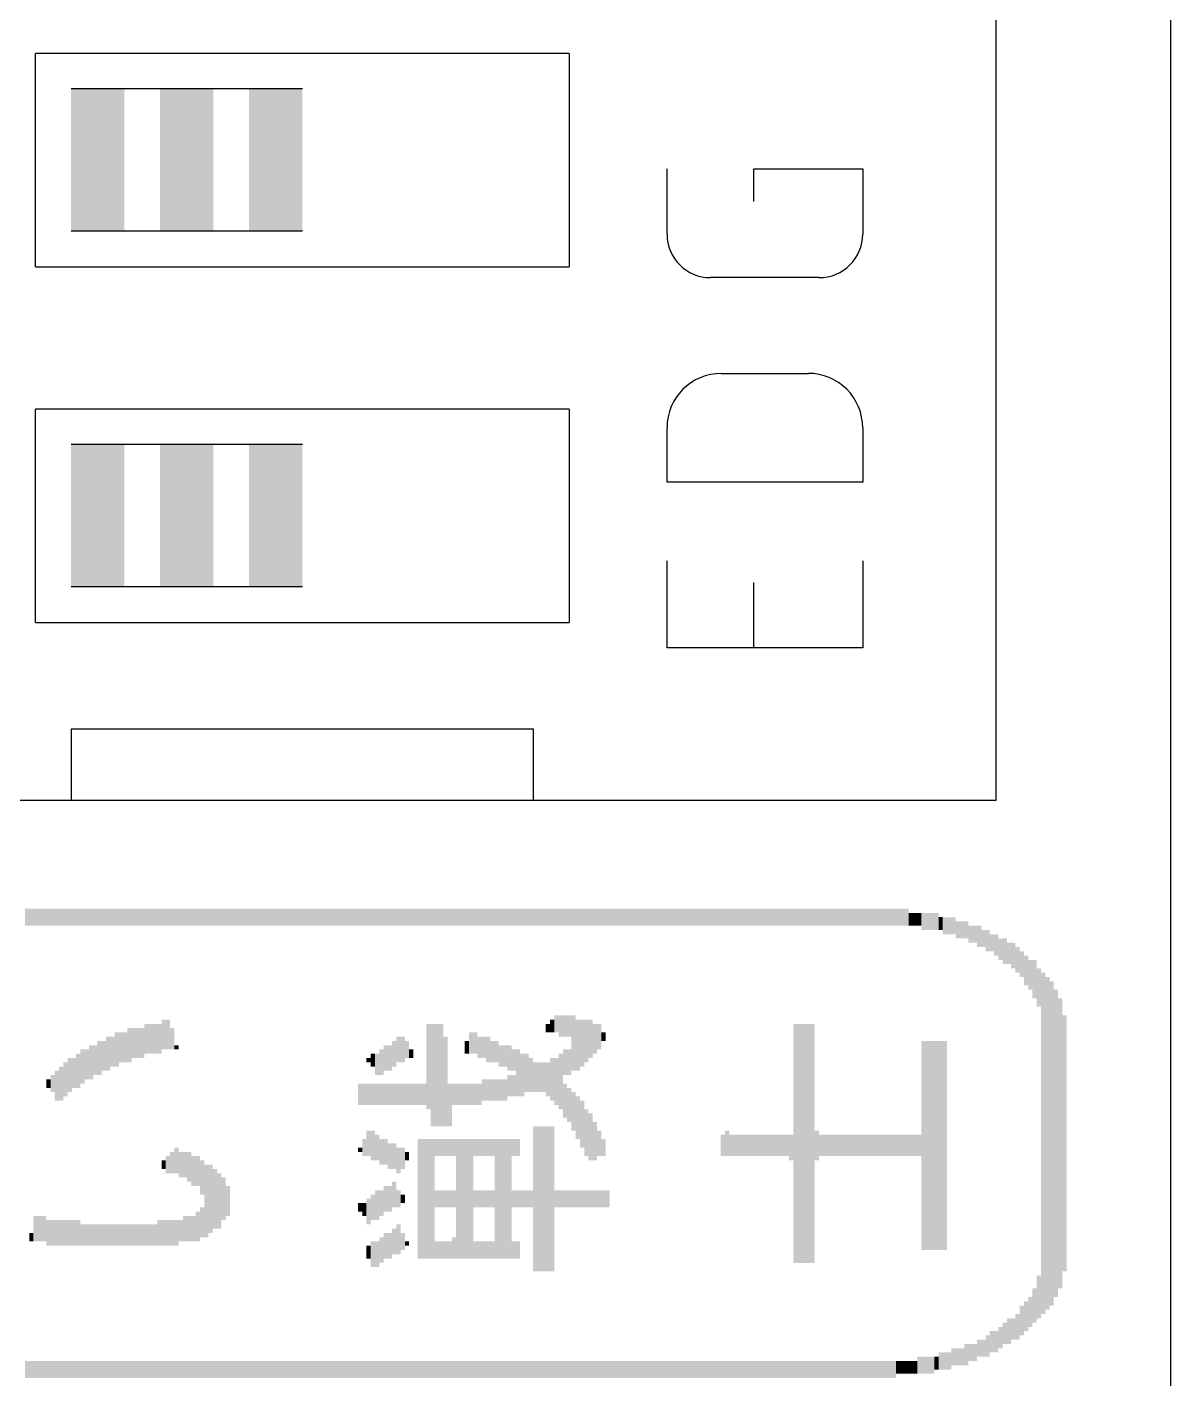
# Model space of a CAD drawing. Extents: x 0 to 55, y 0 to 109.
# Drawn here: x 38.83 to 47, y 18.12 to 27.78 of the extents above; entities that cross this region are included whole.
import ezdxf

# ---------------------------------------------------------------- set-up
doc = ezdxf.new("R2010")
doc.units = 0
for name, color, linetype in [('20', 30, 'CONTINUOUS'), ('21', 253, 'CONTINUOUS'), ('51', 253, 'CONTINUOUS')]:
    doc.layers.add(name, color=color, linetype=linetype)

# ---------------------------------------------------------------- blocks, each defined once
blk = doc.blocks.new('RECT')
blk.add_solid([(-0.5, -0.5), (0.5, -0.5), (-0.5, 0.5), (0.5, 0.5)])

msp = doc.modelspace()

# ---------------------------------------------------------------- linework, layer by layer
at = {"layer": '20'}
msp.add_line((47, 0), (47, 77), dxfattribs=at)
at = {"layer": '21'}
for p, q in [((45.7518, 22.2568), (45.7518, 33.9408)), ((42.7037, 27.5907), (38.8938, 27.5907)), ((38.8938, 26.0668), (38.8938, 27.5907)), ((42.7037, 27.5907), (42.7037, 26.0668)), ((40.7988, 27.3368), (39.1478, 27.3368)), ((40.7988, 26.3208), (39.1478, 26.3208)), ((38.8938, 26.0668), (42.7037, 26.0668)), ((42.7037, 25.0508), (38.8938, 25.0508)), ((38.8938, 23.5267), (38.8938, 25.0508)), ((42.7037, 25.0508), (42.7037, 23.5267)), ((40.7988, 24.7968), (39.1478, 24.7968)), ((40.7988, 23.7808), (39.1478, 23.7808)), ((38.8938, 23.5267), (42.7037, 23.5267)), ((42.4498, 22.7647), (39.1478, 22.7647)), ((39.1478, 22.7647), (39.1478, 22.2568)), ((42.4498, 22.2568), (42.4498, 22.7647)), ((35.8458, 22.2568), (39.1478, 22.2568)), ((39.1478, 22.2568), (42.4498, 22.2568)), ((42.4498, 22.2568), (45.7518, 22.2568))]:
    msp.add_line(p, q, dxfattribs=at)
at = {"layer": '51'}
for p, q in [((43.4023, 26.2996), (43.4023, 26.7653)), ((44.0231, 26.5324), (44.0231, 26.7653)), ((44.0231, 26.7653), (44.7993, 26.7653)), ((44.7993, 26.7653), (44.7993, 26.2996)), ((44.4888, 25.9891), (43.7127, 25.9891)), ((43.7903, 25.3051), (44.4112, 25.3051)), ((43.4023, 24.529), (43.4023, 24.9171)), ((44.7993, 24.9171), (44.7993, 24.529)), ((44.7993, 24.529), (43.4023, 24.529)), ((43.4023, 23.3454), (43.4023, 23.9663)), ((44.7993, 23.9663), (44.7993, 23.3454)), ((44.0231, 23.3454), (44.0231, 23.8111)), ((44.7993, 23.3454), (43.4023, 23.3454))]:
    msp.add_line(p, q, dxfattribs=at)
for centre, radius, start, end in [((43.7127, 26.2996), 0.3105, 180.0012, 270), ((44.4888, 26.2996), 0.3104, 270, 0), ((43.7903, 24.9171), 0.3881, 90, 180), ((44.4112, 24.9171), 0.3881, 359.9995, 90)]:
    msp.add_arc(centre, radius, start, end, dxfattribs=at)

# ---------------------------------------------------------------- block references
at = {"layer": '21'}
for p, xscale, yscale, rotation in [((39.3383, 26.8288), 1.016, 0.381, 270), ((39.9733, 26.8288), 1.016, 0.381, 270), ((40.6083, 26.8288), 1.016, 0.381, 270), ((39.3383, 24.2888), 1.016, 0.381, 270), ((39.9733, 24.2888), 1.016, 0.381, 270), ((40.6083, 24.2888), 1.016, 0.381, 270), ((38.8334, 21.4214), 0.1219, 0.0305, 90), ((38.8638, 21.4214), 0.1219, 0.0305, 90), ((38.8943, 21.4214), 0.1219, 0.0305, 90), ((38.9248, 21.4214), 0.1219, 0.0305, 90), ((38.9553, 21.4214), 0.1219, 0.0305, 90), ((38.9858, 21.4214), 0.1219, 0.0305, 90), ((39.0162, 21.4214), 0.1219, 0.0305, 90), ((39.0467, 21.4214), 0.1219, 0.0305, 90), ((39.0772, 21.4214), 0.1219, 0.0305, 90), ((39.1077, 21.4214), 0.1219, 0.0305, 90), ((39.1382, 21.4214), 0.1219, 0.0305, 90), ((39.1686, 21.4214), 0.1219, 0.0305, 90), ((39.1991, 21.4214), 0.1219, 0.0305, 90), ((39.2296, 21.4214), 0.1219, 0.0305, 90), ((39.2601, 21.4214), 0.1219, 0.0305, 90), ((39.2906, 21.4214), 0.1219, 0.0305, 90), ((39.321, 21.4214), 0.1219, 0.0305, 90), ((39.3515, 21.4214), 0.1219, 0.0305, 90), ((39.382, 21.4214), 0.1219, 0.0305, 90), ((39.4125, 21.4214), 0.1219, 0.0305, 90), ((39.443, 21.4214), 0.1219, 0.0305, 90), ((39.4734, 21.4214), 0.1219, 0.0305, 90), ((39.5039, 21.4214), 0.1219, 0.0305, 90), ((39.5344, 21.4214), 0.1219, 0.0305, 90), ((39.5649, 21.4214), 0.1219, 0.0305, 90), ((39.5954, 21.4214), 0.1219, 0.0305, 90), ((39.6258, 21.4214), 0.1219, 0.0305, 90), ((39.6563, 21.4214), 0.1219, 0.0305, 90), ((39.6868, 21.4214), 0.1219, 0.0305, 90), ((39.7173, 21.4214), 0.1219, 0.0305, 90), ((39.7478, 21.4214), 0.1219, 0.0305, 90), ((39.7782, 21.4214), 0.1219, 0.0305, 90), ((39.8087, 21.4214), 0.1219, 0.0305, 90), ((39.8392, 21.4214), 0.1219, 0.0305, 90), ((39.8697, 21.4214), 0.1219, 0.0305, 90), ((39.9002, 21.4214), 0.1219, 0.0305, 90), ((39.9306, 21.4214), 0.1219, 0.0305, 90), ((39.9611, 21.4214), 0.1219, 0.0305, 90), ((39.9916, 21.4214), 0.1219, 0.0305, 90), ((40.0221, 21.4214), 0.1219, 0.0305, 90), ((40.0526, 21.4214), 0.1219, 0.0305, 90), ((40.083, 21.4214), 0.1219, 0.0305, 90), ((40.1135, 21.4214), 0.1219, 0.0305, 90), ((40.144, 21.4214), 0.1219, 0.0305, 90), ((40.1745, 21.4214), 0.1219, 0.0305, 90), ((40.205, 21.4214), 0.1219, 0.0305, 90), ((40.2354, 21.4214), 0.1219, 0.0305, 90), ((40.2659, 21.4214), 0.1219, 0.0305, 90), ((40.2964, 21.4214), 0.1219, 0.0305, 90), ((40.3269, 21.4214), 0.1219, 0.0305, 90), ((40.3574, 21.4214), 0.1219, 0.0305, 90), ((40.3878, 21.4214), 0.1219, 0.0305, 90), ((40.4183, 21.4214), 0.1219, 0.0305, 90), ((40.4488, 21.4214), 0.1219, 0.0305, 90), ((40.4793, 21.4214), 0.1219, 0.0305, 90), ((40.5098, 21.4214), 0.1219, 0.0305, 90), ((40.5402, 21.4214), 0.1219, 0.0305, 90), ((40.5707, 21.4214), 0.1219, 0.0305, 90), ((40.6012, 21.4214), 0.1219, 0.0305, 90), ((40.6317, 21.4214), 0.1219, 0.0305, 90), ((40.6622, 21.4214), 0.1219, 0.0305, 90), ((40.6926, 21.4214), 0.1219, 0.0305, 90), ((40.7231, 21.4214), 0.1219, 0.0305, 90), ((40.7536, 21.4214), 0.1219, 0.0305, 90), ((40.7841, 21.4214), 0.1219, 0.0305, 90), ((40.8146, 21.4214), 0.1219, 0.0305, 90), ((40.845, 21.4214), 0.1219, 0.0305, 90), ((40.8755, 21.4214), 0.1219, 0.0305, 90), ((40.906, 21.4214), 0.1219, 0.0305, 90), ((40.9365, 21.4214), 0.1219, 0.0305, 90), ((40.967, 21.4214), 0.1219, 0.0305, 90), ((40.9974, 21.4214), 0.1219, 0.0305, 90), ((41.0279, 21.4214), 0.1219, 0.0305, 90), ((41.0584, 21.4214), 0.1219, 0.0305, 90), ((41.0889, 21.4214), 0.1219, 0.0305, 90), ((41.1194, 21.4214), 0.1219, 0.0305, 90), ((41.1498, 21.4214), 0.1219, 0.0305, 90), ((41.1803, 21.4214), 0.1219, 0.0305, 90), ((41.2108, 21.4214), 0.1219, 0.0305, 90), ((41.2413, 21.4214), 0.1219, 0.0305, 90), ((41.2718, 21.4214), 0.1219, 0.0305, 90), ((41.3022, 21.4214), 0.1219, 0.0305, 90), ((41.3327, 21.4214), 0.1219, 0.0305, 90), ((41.3632, 21.4214), 0.1219, 0.0305, 90), ((41.3937, 21.4214), 0.1219, 0.0305, 90), ((41.4242, 21.4214), 0.1219, 0.0305, 90), ((41.4546, 21.4214), 0.1219, 0.0305, 90), ((41.4851, 21.4214), 0.1219, 0.0305, 90), ((41.5156, 21.4214), 0.1219, 0.0305, 90), ((41.5461, 21.4214), 0.1219, 0.0305, 90), ((41.5766, 21.4214), 0.1219, 0.0305, 90), ((41.607, 21.4214), 0.1219, 0.0305, 90), ((41.6375, 21.4214), 0.1219, 0.0305, 90), ((41.668, 21.4214), 0.1219, 0.0305, 90), ((41.6985, 21.4214), 0.1219, 0.0305, 90), ((41.729, 21.4214), 0.1219, 0.0305, 90), ((41.7594, 21.4214), 0.1219, 0.0305, 90), ((41.7899, 21.4214), 0.1219, 0.0305, 90), ((41.8204, 21.4214), 0.1219, 0.0305, 90), ((41.8509, 21.4214), 0.1219, 0.0305, 90), ((41.8814, 21.4214), 0.1219, 0.0305, 90), ((41.9118, 21.4214), 0.1219, 0.0305, 90), ((41.9423, 21.4214), 0.1219, 0.0305, 90), ((41.9728, 21.4214), 0.1219, 0.0305, 90), ((42.0033, 21.4214), 0.1219, 0.0305, 90), ((42.0338, 21.4214), 0.1219, 0.0305, 90), ((42.0642, 21.4214), 0.1219, 0.0305, 90), ((42.0947, 21.4214), 0.1219, 0.0305, 90), ((42.1252, 21.4214), 0.1219, 0.0305, 90), ((42.1557, 21.4214), 0.1219, 0.0305, 90), ((42.1862, 21.4214), 0.1219, 0.0305, 90), ((42.2166, 21.4214), 0.1219, 0.0305, 90), ((42.2471, 21.4214), 0.1219, 0.0305, 90), ((42.2776, 21.4214), 0.1219, 0.0305, 90), ((42.3081, 21.4214), 0.1219, 0.0305, 90), ((42.3386, 21.4214), 0.1219, 0.0305, 90), ((42.369, 21.4214), 0.1219, 0.0305, 90), ((42.3995, 21.4214), 0.1219, 0.0305, 90), ((42.43, 21.4214), 0.1219, 0.0305, 90), ((42.4605, 21.4214), 0.1219, 0.0305, 90), ((42.491, 21.4214), 0.1219, 0.0305, 90), ((42.5214, 21.4214), 0.1219, 0.0305, 90), ((42.5519, 21.4214), 0.1219, 0.0305, 90), ((42.5824, 21.4214), 0.1219, 0.0305, 90), ((42.6129, 21.4214), 0.1219, 0.0305, 90), ((42.6434, 21.4214), 0.1219, 0.0305, 90), ((42.6738, 21.4214), 0.1219, 0.0305, 90), ((42.7043, 21.4214), 0.1219, 0.0305, 90), ((42.7348, 21.4214), 0.1219, 0.0305, 90), ((42.7653, 21.4214), 0.1219, 0.0305, 90), ((42.7958, 21.4214), 0.1219, 0.0305, 90), ((42.8262, 21.4214), 0.1219, 0.0305, 90), ((42.8567, 21.4214), 0.1219, 0.0305, 90), ((42.8872, 21.4214), 0.1219, 0.0305, 90), ((42.9177, 21.4214), 0.1219, 0.0305, 90), ((42.9482, 21.4214), 0.1219, 0.0305, 90), ((42.9786, 21.4214), 0.1219, 0.0305, 90), ((43.0091, 21.4214), 0.1219, 0.0305, 90), ((43.0396, 21.4214), 0.1219, 0.0305, 90), ((43.0701, 21.4214), 0.1219, 0.0305, 90), ((43.1006, 21.4214), 0.1219, 0.0305, 90), ((43.131, 21.4214), 0.1219, 0.0305, 90), ((43.1615, 21.4214), 0.1219, 0.0305, 90), ((43.192, 21.4214), 0.1219, 0.0305, 90), ((43.2225, 21.4214), 0.1219, 0.0305, 90), ((43.253, 21.4214), 0.1219, 0.0305, 90), ((43.2834, 21.4214), 0.1219, 0.0305, 90), ((43.3139, 21.4214), 0.1219, 0.0305, 90), ((43.3444, 21.4214), 0.1219, 0.0305, 90), ((43.3749, 21.4214), 0.1219, 0.0305, 90), ((43.4054, 21.4214), 0.1219, 0.0305, 90), ((43.4358, 21.4214), 0.1219, 0.0305, 90), ((43.4663, 21.4214), 0.1219, 0.0305, 90), ((43.4968, 21.4214), 0.1219, 0.0305, 90), ((43.5273, 21.4214), 0.1219, 0.0305, 90), ((43.5578, 21.4214), 0.1219, 0.0305, 90), ((43.5882, 21.4214), 0.1219, 0.0305, 90), ((43.6187, 21.4214), 0.1219, 0.0305, 90), ((43.6492, 21.4214), 0.1219, 0.0305, 90), ((43.6797, 21.4214), 0.1219, 0.0305, 90), ((43.7102, 21.4214), 0.1219, 0.0305, 90), ((43.7406, 21.4214), 0.1219, 0.0305, 90), ((43.7711, 21.4214), 0.1219, 0.0305, 90), ((43.8016, 21.4214), 0.1219, 0.0305, 90), ((43.8321, 21.4214), 0.1219, 0.0305, 90), ((43.8626, 21.4214), 0.1219, 0.0305, 90), ((43.893, 21.4214), 0.1219, 0.0305, 90), ((43.9235, 21.4214), 0.1219, 0.0305, 90), ((43.954, 21.4214), 0.1219, 0.0305, 90), ((43.9845, 21.4214), 0.1219, 0.0305, 90), ((44.015, 21.4214), 0.1219, 0.0305, 90), ((44.0454, 21.4214), 0.1219, 0.0305, 90), ((44.0759, 21.4214), 0.1219, 0.0305, 90), ((44.1064, 21.4214), 0.1219, 0.0305, 90), ((44.1369, 21.4214), 0.1219, 0.0305, 90), ((44.1674, 21.4214), 0.1219, 0.0305, 90), ((44.1978, 21.4214), 0.1219, 0.0305, 90), ((44.2283, 21.4214), 0.1219, 0.0305, 90), ((44.2588, 21.4214), 0.1219, 0.0305, 90), ((44.2893, 21.4214), 0.1219, 0.0305, 90), ((44.3198, 21.4214), 0.1219, 0.0305, 90), ((44.3502, 21.4214), 0.1219, 0.0305, 90), ((44.3807, 21.4214), 0.1219, 0.0305, 90), ((44.4112, 21.4214), 0.1219, 0.0305, 90), ((44.4417, 21.4214), 0.1219, 0.0305, 90), ((44.4722, 21.4214), 0.1219, 0.0305, 90), ((44.5026, 21.4214), 0.1219, 0.0305, 90), ((44.5331, 21.4214), 0.1219, 0.0305, 90), ((44.5636, 21.4214), 0.1219, 0.0305, 90), ((44.5941, 21.4214), 0.1219, 0.0305, 90), ((44.6246, 21.4214), 0.1219, 0.0305, 90), ((44.655, 21.4214), 0.1219, 0.0305, 90), ((44.6855, 21.4214), 0.1219, 0.0305, 90), ((44.716, 21.4214), 0.1219, 0.0305, 90), ((44.7465, 21.4214), 0.1219, 0.0305, 90), ((44.777, 21.4214), 0.1219, 0.0305, 90), ((44.8074, 21.4214), 0.1219, 0.0305, 90), ((44.8379, 21.4214), 0.1219, 0.0305, 90), ((44.8684, 21.4214), 0.1219, 0.0305, 90), ((44.8989, 21.4214), 0.1219, 0.0305, 90), ((44.9294, 21.4214), 0.1219, 0.0305, 90), ((44.9598, 21.4214), 0.1219, 0.0305, 90), ((44.9903, 21.4214), 0.1219, 0.0305, 90), ((45.0208, 21.4214), 0.1219, 0.0305, 90), ((45.0513, 21.4214), 0.1219, 0.0305, 90), ((45.0818, 21.4214), 0.1219, 0.0305, 90), ((45.1122, 21.4214), 0.1219, 0.0305, 90), ((45.1427, 21.4062), 0.0914, 0.0305, 90), ((45.1732, 21.4062), 0.0914, 0.0305, 90), ((45.2037, 21.4062), 0.0914, 0.0305, 90), ((45.2342, 21.3909), 0.1219, 0.0305, 90), ((45.2646, 21.3909), 0.1219, 0.0305, 90), ((45.2951, 21.3909), 0.1219, 0.0305, 90), ((45.3256, 21.3909), 0.1219, 0.0305, 90), ((45.3561, 21.3757), 0.0914, 0.0305, 90), ((45.3866, 21.3604), 0.1219, 0.0305, 90), ((45.417, 21.3604), 0.1219, 0.0305, 90), ((45.4475, 21.3604), 0.1219, 0.0305, 90), ((45.478, 21.33), 0.1219, 0.0305, 90), ((45.5085, 21.33), 0.1219, 0.0305, 90), ((45.539, 21.33), 0.1219, 0.0305, 90), ((45.5694, 21.2995), 0.1219, 0.0305, 90), ((45.5999, 21.2995), 0.1219, 0.0305, 90), ((45.6304, 21.2842), 0.1524, 0.0305, 90), ((45.6609, 21.269), 0.1219, 0.0305, 90), ((45.6914, 21.2538), 0.1524, 0.0305, 90), ((45.7218, 21.2385), 0.1219, 0.0305, 90), ((45.7523, 21.2233), 0.1524, 0.0305, 90), ((45.7828, 21.1928), 0.1524, 0.0305, 90), ((45.8133, 21.1776), 0.1829, 0.0305, 90), ((45.8438, 21.1623), 0.1524, 0.0305, 90), ((45.8742, 21.1471), 0.1829, 0.0305, 90), ((45.9047, 21.1166), 0.1829, 0.0305, 90), ((45.9352, 21.0861), 0.1829, 0.0305, 90), ((45.9657, 21.0404), 0.2134, 0.0305, 90), ((45.9962, 21.0099), 0.2134, 0.0305, 90), ((46.0266, 20.9794), 0.2743, 0.0305, 90), ((46.0571, 20.9185), 0.2743, 0.0305, 90), ((46.0876, 19.8059), 2.4384, 0.0305, 90), ((46.1181, 19.8059), 2.3774, 0.0305, 90), ((46.1486, 19.8059), 2.3165, 0.0305, 90), ((46.179, 19.8059), 2.1946, 0.0305, 90), ((46.2095, 19.8059), 2.0726, 0.0305, 90), ((39.8087, 20.5832), 0.2134, 0.0305, 90), ((39.8392, 20.5832), 0.2134, 0.0305, 90), ((42.5824, 20.6441), 0.0914, 0.0305, 90), ((42.6129, 20.6594), 0.1219, 0.0305, 90), ((42.6434, 20.6441), 0.1524, 0.0305, 90), ((42.6738, 20.6441), 0.1524, 0.0305, 90), ((42.7043, 20.6441), 0.1524, 0.0305, 90), ((42.7348, 20.5222), 0.3962, 0.0305, 90), ((42.7653, 20.507), 0.3658, 0.0305, 90), ((42.7958, 20.5222), 0.3353, 0.0305, 90), ((42.8262, 20.5375), 0.3048, 0.0305, 90), ((42.8567, 20.5527), 0.2743, 0.0305, 90), ((46.24, 19.8059), 1.8288, 0.0305, 90), ((39.4125, 20.446), 0.2438, 0.0305, 90), ((39.443, 20.4613), 0.2134, 0.0305, 90), ((39.4734, 20.4765), 0.2438, 0.0305, 90), ((39.5039, 20.4917), 0.2134, 0.0305, 90), ((39.5344, 20.4917), 0.2134, 0.0305, 90), ((39.5649, 20.507), 0.2438, 0.0305, 90), ((39.5954, 20.5222), 0.2134, 0.0305, 90), ((39.6258, 20.5222), 0.2134, 0.0305, 90), ((39.6563, 20.5222), 0.2134, 0.0305, 90), ((39.6868, 20.5527), 0.2134, 0.0305, 90), ((39.7173, 20.5527), 0.2134, 0.0305, 90), ((39.7478, 20.5527), 0.2134, 0.0305, 90), ((39.7782, 20.5527), 0.2134, 0.0305, 90), ((39.8697, 20.5527), 0.1524, 0.0305, 90), ((41.4851, 20.4765), 0.1829, 0.0305, 90), ((41.5156, 20.4765), 0.1829, 0.0305, 90), ((41.6985, 20.3546), 0.6096, 0.0305, 90), ((41.729, 20.2936), 0.7315, 0.0305, 90), ((41.7594, 20.2936), 0.7315, 0.0305, 90), ((41.7899, 20.2936), 0.7315, 0.0305, 90), ((41.8204, 20.2479), 0.6401, 0.0305, 90), ((42.0033, 20.5222), 0.1524, 0.0305, 90), ((42.0338, 20.5222), 0.1524, 0.0305, 90), ((42.0642, 20.4917), 0.1524, 0.0305, 90), ((42.0947, 20.4917), 0.1524, 0.0305, 90), ((42.1252, 20.4765), 0.1829, 0.0305, 90), ((42.5519, 20.6289), 0.061, 0.0305, 90), ((42.8872, 20.5527), 0.2134, 0.0305, 90), ((42.9177, 20.5679), 0.1829, 0.0305, 90), ((42.9482, 20.5679), 0.061, 0.0305, 90), ((44.3198, 19.8059), 1.7069, 0.0305, 90), ((44.3502, 19.8059), 1.7069, 0.0305, 90), ((44.3807, 19.8059), 1.7069, 0.0305, 90), ((44.4112, 19.8059), 1.7069, 0.0305, 90), ((44.4417, 19.8059), 1.7069, 0.0305, 90), ((39.2296, 20.3546), 0.2438, 0.0305, 90), ((39.2601, 20.3698), 0.2134, 0.0305, 90), ((39.2906, 20.3851), 0.2438, 0.0305, 90), ((39.321, 20.4003), 0.2134, 0.0305, 90), ((39.3515, 20.4155), 0.2438, 0.0305, 90), ((39.382, 20.4308), 0.2134, 0.0305, 90), ((39.9002, 20.4917), 0.0305, 0.0305, 90), ((41.3632, 20.3851), 0.1829, 0.0305, 90), ((41.3937, 20.4155), 0.1829, 0.0305, 90), ((41.4242, 20.4155), 0.1829, 0.0305, 90), ((41.4546, 20.446), 0.1829, 0.0305, 90), ((41.5461, 20.4765), 0.1219, 0.0305, 90), ((41.5766, 20.446), 0.061, 0.0305, 90), ((41.9728, 20.4917), 0.0914, 0.0305, 90), ((42.1557, 20.4613), 0.1524, 0.0305, 90), ((42.1862, 20.4613), 0.1524, 0.0305, 90), ((42.2166, 20.4308), 0.1524, 0.0305, 90), ((42.2471, 20.4308), 0.1524, 0.0305, 90), ((42.2776, 20.4155), 0.1829, 0.0305, 90), ((42.3081, 20.4003), 0.1524, 0.0305, 90), ((42.3386, 20.3089), 0.3353, 0.0305, 90), ((42.6738, 20.3851), 0.1829, 0.0305, 90), ((42.7043, 20.3851), 0.1829, 0.0305, 90), ((45.2342, 19.7907), 1.4935, 0.0305, 90), ((45.2646, 19.7907), 1.4935, 0.0305, 90), ((45.2951, 19.7907), 1.4935, 0.0305, 90), ((45.3256, 19.7907), 1.4935, 0.0305, 90), ((45.3561, 19.7907), 1.4935, 0.0305, 90), ((45.3866, 19.7907), 1.4935, 0.0305, 90), ((39.1077, 20.2631), 0.2438, 0.0305, 90), ((39.1382, 20.2936), 0.2438, 0.0305, 90), ((39.1686, 20.3089), 0.2134, 0.0305, 90), ((39.1991, 20.3241), 0.2438, 0.0305, 90), ((41.2718, 20.4003), 0.0305, 0.0305, 90), ((41.3022, 20.4003), 0.0914, 0.0305, 90), ((41.3327, 20.3698), 0.1524, 0.0305, 90), ((42.369, 20.2936), 0.3048, 0.0305, 90), ((42.3995, 20.3089), 0.2743, 0.0305, 90), ((42.43, 20.2936), 0.2438, 0.0305, 90), ((42.4605, 20.2784), 0.2134, 0.0305, 90), ((42.491, 20.2784), 0.2134, 0.0305, 90), ((42.5214, 20.2784), 0.2134, 0.0305, 90), ((42.5519, 20.2631), 0.2438, 0.0305, 90), ((42.5824, 20.2631), 0.3048, 0.0305, 90), ((42.6129, 20.2479), 0.3353, 0.0305, 90), ((42.6434, 20.2479), 0.3962, 0.0305, 90), ((39.0162, 20.2327), 0.1219, 0.0305, 90), ((39.0467, 20.2174), 0.2134, 0.0305, 90), ((39.0772, 20.2327), 0.2438, 0.0305, 90), ((42.2776, 20.2174), 0.1524, 0.0305, 90), ((42.3081, 20.2174), 0.1524, 0.0305, 90), ((38.9858, 20.2327), 0.061, 0.0305, 90), ((41.2108, 20.1565), 0.1524, 0.0305, 90), ((41.2413, 20.1565), 0.1524, 0.0305, 90), ((41.2718, 20.1565), 0.1524, 0.0305, 90), ((41.3022, 20.1565), 0.1524, 0.0305, 90), ((41.3327, 20.1565), 0.1524, 0.0305, 90), ((41.3632, 20.1565), 0.1524, 0.0305, 90), ((41.3937, 20.1565), 0.1524, 0.0305, 90), ((41.4242, 20.1565), 0.1524, 0.0305, 90), ((41.4546, 20.1565), 0.1524, 0.0305, 90), ((41.4851, 20.1565), 0.1524, 0.0305, 90), ((41.5156, 20.1565), 0.1524, 0.0305, 90), ((41.5461, 20.1565), 0.1524, 0.0305, 90), ((41.5766, 20.1565), 0.1524, 0.0305, 90), ((41.607, 20.1565), 0.1524, 0.0305, 90), ((41.6375, 20.1565), 0.1524, 0.0305, 90), ((41.668, 20.1565), 0.1524, 0.0305, 90), ((41.8509, 20.0803), 0.3048, 0.0305, 90), ((41.8814, 20.1565), 0.1524, 0.0305, 90), ((41.9118, 20.1565), 0.1524, 0.0305, 90), ((41.9423, 20.1565), 0.1524, 0.0305, 90), ((41.9728, 20.1565), 0.1524, 0.0305, 90), ((42.0033, 20.1565), 0.1524, 0.0305, 90), ((42.0338, 20.1565), 0.1524, 0.0305, 90), ((42.0642, 20.1565), 0.1524, 0.0305, 90), ((42.0947, 20.1869), 0.1524, 0.0305, 90), ((42.1252, 20.1869), 0.1524, 0.0305, 90), ((42.1557, 20.1869), 0.1524, 0.0305, 90), ((42.1862, 20.1869), 0.1524, 0.0305, 90), ((42.2166, 20.1869), 0.1524, 0.0305, 90), ((42.2471, 20.1869), 0.1524, 0.0305, 90), ((42.6738, 20.1107), 0.2438, 0.0305, 90), ((42.7043, 20.0803), 0.2438, 0.0305, 90), ((42.7348, 20.0345), 0.2743, 0.0305, 90), ((42.7653, 19.9888), 0.3048, 0.0305, 90), ((42.7958, 19.9431), 0.3353, 0.0305, 90), ((42.8262, 19.8821), 0.3353, 0.0305, 90), ((42.8567, 19.8517), 0.3353, 0.0305, 90), ((41.2718, 19.8059), 0.1829, 0.0305, 90), ((41.3022, 19.7907), 0.2134, 0.0305, 90), ((42.4605, 19.4097), 1.0363, 0.0305, 90), ((42.491, 19.4097), 1.0363, 0.0305, 90), ((42.5214, 19.4097), 1.0363, 0.0305, 90), ((42.5519, 19.4097), 1.0363, 0.0305, 90), ((42.5824, 19.4097), 1.0363, 0.0305, 90), ((42.8872, 19.8212), 0.2743, 0.0305, 90), ((42.9177, 19.8059), 0.1829, 0.0305, 90), ((43.8321, 19.8059), 0.1829, 0.0305, 90), ((44.4722, 19.7907), 0.2134, 0.0305, 90), ((41.2413, 19.7755), 0.1219, 0.0305, 90), ((41.3327, 19.7755), 0.1829, 0.0305, 90), ((41.3632, 19.745), 0.1829, 0.0305, 90), ((41.3937, 19.745), 0.1829, 0.0305, 90), ((41.4242, 19.7145), 0.1829, 0.0305, 90), ((41.4546, 19.7145), 0.1829, 0.0305, 90), ((41.6375, 19.4097), 0.8534, 0.0305, 90), ((41.668, 19.4097), 0.8534, 0.0305, 90), ((41.6985, 19.4097), 0.8534, 0.0305, 90), ((41.729, 19.4097), 0.8534, 0.0305, 90), ((41.7594, 19.7755), 0.1219, 0.0305, 90), ((41.7899, 19.7755), 0.1219, 0.0305, 90), ((41.8204, 19.7755), 0.1219, 0.0305, 90), ((41.8509, 19.7755), 0.1219, 0.0305, 90), ((41.8814, 19.7755), 0.1219, 0.0305, 90), ((41.9118, 19.4097), 0.8534, 0.0305, 90), ((41.9423, 19.4097), 0.8534, 0.0305, 90), ((41.9728, 19.4097), 0.8534, 0.0305, 90), ((42.0033, 19.4097), 0.8534, 0.0305, 90), ((42.0338, 19.7755), 0.1219, 0.0305, 90), ((42.0642, 19.7755), 0.1219, 0.0305, 90), ((42.0947, 19.7755), 0.1219, 0.0305, 90), ((42.1252, 19.7755), 0.1219, 0.0305, 90), ((42.1557, 19.7755), 0.1219, 0.0305, 90), ((42.1862, 19.4097), 0.8534, 0.0305, 90), ((42.2166, 19.4097), 0.8534, 0.0305, 90), ((42.2471, 19.4097), 0.8534, 0.0305, 90), ((42.2776, 19.4097), 0.8534, 0.0305, 90), ((42.3081, 19.7755), 0.1219, 0.0305, 90), ((42.3386, 19.7755), 0.1219, 0.0305, 90), ((42.9482, 19.7755), 0.1219, 0.0305, 90), ((43.8016, 19.7907), 0.1524, 0.0305, 90), ((43.8626, 19.7907), 0.1524, 0.0305, 90), ((43.893, 19.7907), 0.1524, 0.0305, 90), ((43.9235, 19.7907), 0.1524, 0.0305, 90), ((43.954, 19.7907), 0.1524, 0.0305, 90), ((43.9845, 19.7907), 0.1524, 0.0305, 90), ((44.015, 19.7907), 0.1524, 0.0305, 90), ((44.0454, 19.7907), 0.1524, 0.0305, 90), ((44.0759, 19.7907), 0.1524, 0.0305, 90), ((44.1064, 19.7907), 0.1524, 0.0305, 90), ((44.1369, 19.7907), 0.1524, 0.0305, 90), ((44.1674, 19.7907), 0.1524, 0.0305, 90), ((44.1978, 19.7907), 0.1524, 0.0305, 90), ((44.2283, 19.7907), 0.1524, 0.0305, 90), ((44.2588, 19.7907), 0.1524, 0.0305, 90), ((44.2893, 19.7755), 0.1829, 0.0305, 90), ((44.5026, 19.7907), 0.1524, 0.0305, 90), ((44.5331, 19.7907), 0.1524, 0.0305, 90), ((44.5636, 19.7907), 0.1524, 0.0305, 90), ((44.5941, 19.7907), 0.1524, 0.0305, 90), ((44.6246, 19.7907), 0.1524, 0.0305, 90), ((44.655, 19.7907), 0.1524, 0.0305, 90), ((44.6855, 19.7907), 0.1524, 0.0305, 90), ((44.716, 19.7907), 0.1524, 0.0305, 90), ((44.7465, 19.7907), 0.1524, 0.0305, 90), ((44.777, 19.7907), 0.1524, 0.0305, 90), ((44.8074, 19.7907), 0.1524, 0.0305, 90), ((44.8379, 19.7907), 0.1524, 0.0305, 90), ((44.8684, 19.7907), 0.1524, 0.0305, 90), ((44.8989, 19.7907), 0.1524, 0.0305, 90), ((44.9294, 19.7907), 0.1524, 0.0305, 90), ((44.9598, 19.7907), 0.1524, 0.0305, 90), ((44.9903, 19.7907), 0.1524, 0.0305, 90), ((45.0208, 19.7907), 0.1524, 0.0305, 90), ((45.0513, 19.7907), 0.1524, 0.0305, 90), ((45.0818, 19.7907), 0.1524, 0.0305, 90), ((45.1122, 19.7907), 0.1524, 0.0305, 90), ((45.1427, 19.7907), 0.1524, 0.0305, 90), ((45.1732, 19.7907), 0.1524, 0.0305, 90), ((45.2037, 19.7907), 0.1524, 0.0305, 90), ((39.8392, 19.6535), 0.1219, 0.0305, 90), ((39.8697, 19.6688), 0.1524, 0.0305, 90), ((39.9002, 19.684), 0.1829, 0.0305, 90), ((39.9306, 19.6535), 0.1829, 0.0305, 90), ((39.9611, 19.6535), 0.1829, 0.0305, 90), ((39.9916, 19.6383), 0.2134, 0.0305, 90), ((40.0221, 19.6078), 0.2134, 0.0305, 90), ((40.0526, 19.6078), 0.2134, 0.0305, 90), ((41.2108, 19.7602), 0.0305, 0.0305, 90), ((41.4851, 19.684), 0.1829, 0.0305, 90), ((41.5156, 19.6993), 0.1524, 0.0305, 90), ((41.5461, 19.7145), 0.061, 0.0305, 90), ((39.8087, 19.6535), 0.061, 0.0305, 90), ((40.083, 19.5621), 0.2438, 0.0305, 90), ((40.1135, 19.3945), 0.5182, 0.0305, 90), ((40.144, 19.4097), 0.4877, 0.0305, 90), ((40.1745, 19.4097), 0.4267, 0.0305, 90), ((40.205, 19.3945), 0.3962, 0.0305, 90), ((40.2354, 19.4097), 0.3048, 0.0305, 90), ((41.4546, 19.4402), 0.1829, 0.0305, 90), ((40.2659, 19.3945), 0.2134, 0.0305, 90), ((41.2718, 19.3183), 0.1829, 0.0305, 90), ((41.3022, 19.3488), 0.1829, 0.0305, 90), ((41.3327, 19.364), 0.2134, 0.0305, 90), ((41.3632, 19.3792), 0.1829, 0.0305, 90), ((41.3937, 19.4097), 0.1829, 0.0305, 90), ((41.4242, 19.4097), 0.1829, 0.0305, 90), ((41.4851, 19.4097), 0.1219, 0.0305, 90), ((41.5156, 19.4097), 0.061, 0.0305, 90), ((41.7594, 19.4097), 0.1219, 0.0305, 90), ((41.7899, 19.4097), 0.1219, 0.0305, 90), ((41.8204, 19.4097), 0.1219, 0.0305, 90), ((41.8509, 19.4097), 0.1219, 0.0305, 90), ((41.8814, 19.4097), 0.1219, 0.0305, 90), ((42.0338, 19.4097), 0.1219, 0.0305, 90), ((42.0642, 19.4097), 0.1219, 0.0305, 90), ((42.0947, 19.4097), 0.1219, 0.0305, 90), ((42.1252, 19.4097), 0.1219, 0.0305, 90), ((42.1557, 19.4097), 0.1219, 0.0305, 90), ((42.3081, 19.4097), 0.1219, 0.0305, 90), ((42.3386, 19.4097), 0.1219, 0.0305, 90), ((42.369, 19.4097), 0.1219, 0.0305, 90), ((42.3995, 19.4097), 0.1219, 0.0305, 90), ((42.43, 19.4097), 0.1219, 0.0305, 90), ((42.6129, 19.4097), 0.1219, 0.0305, 90), ((42.6434, 19.4097), 0.1219, 0.0305, 90), ((42.6738, 19.4097), 0.1219, 0.0305, 90), ((42.7043, 19.4097), 0.1219, 0.0305, 90), ((42.7348, 19.4097), 0.1219, 0.0305, 90), ((42.7653, 19.4097), 0.1219, 0.0305, 90), ((42.7958, 19.4097), 0.1219, 0.0305, 90), ((42.8262, 19.4097), 0.1219, 0.0305, 90), ((42.8567, 19.4097), 0.1219, 0.0305, 90), ((42.8872, 19.4097), 0.1219, 0.0305, 90), ((42.9177, 19.4097), 0.1219, 0.0305, 90), ((42.9482, 19.4097), 0.1219, 0.0305, 90), ((42.9786, 19.4097), 0.1219, 0.0305, 90), ((40.0526, 19.2116), 0.2134, 0.0305, 90), ((40.083, 19.2421), 0.2134, 0.0305, 90), ((41.2108, 19.3488), 0.061, 0.0305, 90), ((41.2413, 19.3335), 0.0914, 0.0305, 90), ((38.8943, 19.1964), 0.1829, 0.0305, 90), ((38.9248, 19.1964), 0.1829, 0.0305, 90), ((38.9553, 19.1964), 0.1829, 0.0305, 90), ((38.9858, 19.1659), 0.1829, 0.0305, 90), ((39.0162, 19.1659), 0.1829, 0.0305, 90), ((39.0467, 19.1659), 0.1829, 0.0305, 90), ((39.0772, 19.1659), 0.1829, 0.0305, 90), ((39.1077, 19.1659), 0.1829, 0.0305, 90), ((39.1382, 19.1659), 0.1829, 0.0305, 90), ((39.1686, 19.1659), 0.1829, 0.0305, 90), ((39.1991, 19.1659), 0.1829, 0.0305, 90), ((39.2296, 19.1506), 0.1524, 0.0305, 90), ((39.2601, 19.1506), 0.1524, 0.0305, 90), ((39.2906, 19.1506), 0.1524, 0.0305, 90), ((39.321, 19.1506), 0.1524, 0.0305, 90), ((39.3515, 19.1506), 0.1524, 0.0305, 90), ((39.382, 19.1506), 0.1524, 0.0305, 90), ((39.4125, 19.1506), 0.1524, 0.0305, 90), ((39.443, 19.1506), 0.1524, 0.0305, 90), ((39.4734, 19.1506), 0.1524, 0.0305, 90), ((39.5039, 19.1506), 0.1524, 0.0305, 90), ((39.5344, 19.1506), 0.1524, 0.0305, 90), ((39.5649, 19.1506), 0.1524, 0.0305, 90), ((39.5954, 19.1506), 0.1524, 0.0305, 90), ((39.6258, 19.1506), 0.1524, 0.0305, 90), ((39.6563, 19.1506), 0.1524, 0.0305, 90), ((39.6868, 19.1506), 0.1524, 0.0305, 90), ((39.7173, 19.1506), 0.1524, 0.0305, 90), ((39.7478, 19.1506), 0.1524, 0.0305, 90), ((39.7782, 19.1659), 0.1829, 0.0305, 90), ((39.8087, 19.1659), 0.1829, 0.0305, 90), ((39.8392, 19.1659), 0.1829, 0.0305, 90), ((39.8697, 19.1659), 0.1829, 0.0305, 90), ((39.9002, 19.1659), 0.1829, 0.0305, 90), ((39.9306, 19.1811), 0.1524, 0.0305, 90), ((39.9611, 19.1964), 0.1829, 0.0305, 90), ((39.9916, 19.1964), 0.1829, 0.0305, 90), ((40.0221, 19.1964), 0.1829, 0.0305, 90), ((41.4851, 19.1202), 0.2134, 0.0305, 90), ((38.8638, 19.1354), 0.061, 0.0305, 90), ((41.3632, 19.044), 0.1829, 0.0305, 90), ((41.3937, 19.0744), 0.1829, 0.0305, 90), ((41.4242, 19.0744), 0.1829, 0.0305, 90), ((41.4546, 19.1049), 0.1829, 0.0305, 90), ((41.5156, 19.1049), 0.1219, 0.0305, 90), ((41.8814, 19.0592), 0.1524, 0.0305, 90), ((41.2718, 19.0287), 0.0914, 0.0305, 90), ((41.3022, 19.0135), 0.1829, 0.0305, 90), ((41.3327, 19.0135), 0.1829, 0.0305, 90), ((41.5461, 19.0897), 0.0305, 0.0305, 90), ((41.7594, 19.044), 0.1219, 0.0305, 90), ((41.7899, 19.044), 0.1219, 0.0305, 90), ((41.8204, 19.044), 0.1219, 0.0305, 90), ((41.8509, 19.044), 0.1219, 0.0305, 90), ((42.0338, 19.044), 0.1219, 0.0305, 90), ((42.0642, 19.044), 0.1219, 0.0305, 90), ((42.0947, 19.044), 0.1219, 0.0305, 90), ((42.1252, 19.044), 0.1219, 0.0305, 90), ((42.1557, 19.044), 0.1219, 0.0305, 90), ((42.3081, 19.044), 0.1219, 0.0305, 90), ((42.3386, 19.044), 0.1219, 0.0305, 90), ((46.0571, 18.7087), 0.3048, 0.0305, 90), ((46.0266, 18.6477), 0.2438, 0.0305, 90), ((45.9352, 18.541), 0.2134, 0.0305, 90), ((45.9657, 18.5715), 0.2134, 0.0305, 90), ((45.9962, 18.602), 0.2134, 0.0305, 90), ((45.8438, 18.4648), 0.1829, 0.0305, 90), ((45.8742, 18.4801), 0.1524, 0.0305, 90), ((45.9047, 18.4953), 0.1829, 0.0305, 90), ((45.7218, 18.3886), 0.1524, 0.0305, 90), ((45.7523, 18.3886), 0.1524, 0.0305, 90), ((45.7828, 18.4191), 0.1524, 0.0305, 90), ((45.8133, 18.4496), 0.1524, 0.0305, 90), ((45.539, 18.2972), 0.1524, 0.0305, 90), ((45.5694, 18.3124), 0.1219, 0.0305, 90), ((45.5999, 18.3124), 0.1219, 0.0305, 90), ((45.6304, 18.3429), 0.1219, 0.0305, 90), ((45.6609, 18.3429), 0.1219, 0.0305, 90), ((45.6914, 18.3582), 0.1524, 0.0305, 90), ((38.8334, 18.1905), 0.1219, 0.0305, 90), ((38.8638, 18.1905), 0.1219, 0.0305, 90), ((38.8943, 18.1905), 0.1219, 0.0305, 90), ((38.9248, 18.1905), 0.1219, 0.0305, 90), ((38.9553, 18.1905), 0.1219, 0.0305, 90), ((38.9858, 18.1905), 0.1219, 0.0305, 90), ((39.0162, 18.1905), 0.1219, 0.0305, 90), ((39.0467, 18.1905), 0.1219, 0.0305, 90), ((39.0772, 18.1905), 0.1219, 0.0305, 90), ((39.1077, 18.1905), 0.1219, 0.0305, 90), ((39.1382, 18.1905), 0.1219, 0.0305, 90), ((39.1686, 18.1905), 0.1219, 0.0305, 90), ((39.1991, 18.1905), 0.1219, 0.0305, 90), ((39.2296, 18.1905), 0.1219, 0.0305, 90), ((39.2601, 18.1905), 0.1219, 0.0305, 90), ((39.2906, 18.1905), 0.1219, 0.0305, 90), ((39.321, 18.1905), 0.1219, 0.0305, 90), ((39.3515, 18.1905), 0.1219, 0.0305, 90), ((39.382, 18.1905), 0.1219, 0.0305, 90), ((39.4125, 18.1905), 0.1219, 0.0305, 90), ((39.443, 18.1905), 0.1219, 0.0305, 90), ((39.4734, 18.1905), 0.1219, 0.0305, 90), ((39.5039, 18.1905), 0.1219, 0.0305, 90), ((39.5344, 18.1905), 0.1219, 0.0305, 90), ((39.5649, 18.1905), 0.1219, 0.0305, 90), ((39.5954, 18.1905), 0.1219, 0.0305, 90), ((39.6258, 18.1905), 0.1219, 0.0305, 90), ((39.6563, 18.1905), 0.1219, 0.0305, 90), ((39.6868, 18.1905), 0.1219, 0.0305, 90), ((39.7173, 18.1905), 0.1219, 0.0305, 90), ((39.7478, 18.1905), 0.1219, 0.0305, 90), ((39.7782, 18.1905), 0.1219, 0.0305, 90), ((39.8087, 18.1905), 0.1219, 0.0305, 90), ((39.8392, 18.1905), 0.1219, 0.0305, 90), ((39.8697, 18.1905), 0.1219, 0.0305, 90), ((39.9002, 18.1905), 0.1219, 0.0305, 90), ((39.9306, 18.1905), 0.1219, 0.0305, 90), ((39.9611, 18.1905), 0.1219, 0.0305, 90), ((39.9916, 18.1905), 0.1219, 0.0305, 90), ((40.0221, 18.1905), 0.1219, 0.0305, 90), ((40.0526, 18.1905), 0.1219, 0.0305, 90), ((40.083, 18.1905), 0.1219, 0.0305, 90), ((40.1135, 18.1905), 0.1219, 0.0305, 90), ((40.144, 18.1905), 0.1219, 0.0305, 90), ((40.1745, 18.1905), 0.1219, 0.0305, 90), ((40.205, 18.1905), 0.1219, 0.0305, 90), ((40.2354, 18.1905), 0.1219, 0.0305, 90), ((40.2659, 18.1905), 0.1219, 0.0305, 90), ((40.2964, 18.1905), 0.1219, 0.0305, 90), ((40.3269, 18.1905), 0.1219, 0.0305, 90), ((40.3574, 18.1905), 0.1219, 0.0305, 90), ((40.3878, 18.1905), 0.1219, 0.0305, 90), ((40.4183, 18.1905), 0.1219, 0.0305, 90), ((40.4488, 18.1905), 0.1219, 0.0305, 90), ((40.4793, 18.1905), 0.1219, 0.0305, 90), ((40.5098, 18.1905), 0.1219, 0.0305, 90), ((40.5402, 18.1905), 0.1219, 0.0305, 90), ((40.5707, 18.1905), 0.1219, 0.0305, 90), ((40.6012, 18.1905), 0.1219, 0.0305, 90), ((40.6317, 18.1905), 0.1219, 0.0305, 90), ((40.6622, 18.1905), 0.1219, 0.0305, 90), ((40.6926, 18.1905), 0.1219, 0.0305, 90), ((40.7231, 18.1905), 0.1219, 0.0305, 90), ((40.7536, 18.1905), 0.1219, 0.0305, 90), ((40.7841, 18.1905), 0.1219, 0.0305, 90), ((40.8146, 18.1905), 0.1219, 0.0305, 90), ((40.845, 18.1905), 0.1219, 0.0305, 90), ((40.8755, 18.1905), 0.1219, 0.0305, 90), ((40.906, 18.1905), 0.1219, 0.0305, 90), ((40.9365, 18.1905), 0.1219, 0.0305, 90), ((40.967, 18.1905), 0.1219, 0.0305, 90), ((40.9974, 18.1905), 0.1219, 0.0305, 90), ((41.0279, 18.1905), 0.1219, 0.0305, 90), ((41.0584, 18.1905), 0.1219, 0.0305, 90), ((41.0889, 18.1905), 0.1219, 0.0305, 90), ((41.1194, 18.1905), 0.1219, 0.0305, 90), ((41.1498, 18.1905), 0.1219, 0.0305, 90), ((41.1803, 18.1905), 0.1219, 0.0305, 90), ((41.2108, 18.1905), 0.1219, 0.0305, 90), ((41.2413, 18.1905), 0.1219, 0.0305, 90), ((41.2718, 18.1905), 0.1219, 0.0305, 90), ((41.3022, 18.1905), 0.1219, 0.0305, 90), ((41.3327, 18.1905), 0.1219, 0.0305, 90), ((41.3632, 18.1905), 0.1219, 0.0305, 90), ((41.3937, 18.1905), 0.1219, 0.0305, 90), ((41.4242, 18.1905), 0.1219, 0.0305, 90), ((41.4546, 18.1905), 0.1219, 0.0305, 90), ((41.4851, 18.1905), 0.1219, 0.0305, 90), ((41.5156, 18.1905), 0.1219, 0.0305, 90), ((41.5461, 18.1905), 0.1219, 0.0305, 90), ((41.5766, 18.1905), 0.1219, 0.0305, 90), ((41.607, 18.1905), 0.1219, 0.0305, 90), ((41.6375, 18.1905), 0.1219, 0.0305, 90), ((41.668, 18.1905), 0.1219, 0.0305, 90), ((41.6985, 18.1905), 0.1219, 0.0305, 90), ((41.729, 18.1905), 0.1219, 0.0305, 90), ((41.7594, 18.1905), 0.1219, 0.0305, 90), ((41.7899, 18.1905), 0.1219, 0.0305, 90), ((41.8204, 18.1905), 0.1219, 0.0305, 90), ((41.8509, 18.1905), 0.1219, 0.0305, 90), ((41.8814, 18.1905), 0.1219, 0.0305, 90), ((41.9118, 18.1905), 0.1219, 0.0305, 90), ((41.9423, 18.1905), 0.1219, 0.0305, 90), ((41.9728, 18.1905), 0.1219, 0.0305, 90), ((42.0033, 18.1905), 0.1219, 0.0305, 90), ((42.0338, 18.1905), 0.1219, 0.0305, 90), ((42.0642, 18.1905), 0.1219, 0.0305, 90), ((42.0947, 18.1905), 0.1219, 0.0305, 90), ((42.1252, 18.1905), 0.1219, 0.0305, 90), ((42.1557, 18.1905), 0.1219, 0.0305, 90), ((42.1862, 18.1905), 0.1219, 0.0305, 90), ((42.2166, 18.1905), 0.1219, 0.0305, 90), ((42.2471, 18.1905), 0.1219, 0.0305, 90), ((42.2776, 18.1905), 0.1219, 0.0305, 90), ((42.3081, 18.1905), 0.1219, 0.0305, 90), ((42.3386, 18.1905), 0.1219, 0.0305, 90), ((42.369, 18.1905), 0.1219, 0.0305, 90), ((42.3995, 18.1905), 0.1219, 0.0305, 90), ((42.43, 18.1905), 0.1219, 0.0305, 90), ((42.4605, 18.1905), 0.1219, 0.0305, 90), ((42.491, 18.1905), 0.1219, 0.0305, 90), ((42.5214, 18.1905), 0.1219, 0.0305, 90), ((42.5519, 18.1905), 0.1219, 0.0305, 90), ((42.5824, 18.1905), 0.1219, 0.0305, 90), ((42.6129, 18.1905), 0.1219, 0.0305, 90), ((42.6434, 18.1905), 0.1219, 0.0305, 90), ((42.6738, 18.1905), 0.1219, 0.0305, 90), ((42.7043, 18.1905), 0.1219, 0.0305, 90), ((42.7348, 18.1905), 0.1219, 0.0305, 90), ((42.7653, 18.1905), 0.1219, 0.0305, 90), ((42.7958, 18.1905), 0.1219, 0.0305, 90), ((42.8262, 18.1905), 0.1219, 0.0305, 90), ((42.8567, 18.1905), 0.1219, 0.0305, 90), ((42.8872, 18.1905), 0.1219, 0.0305, 90), ((42.9177, 18.1905), 0.1219, 0.0305, 90), ((42.9482, 18.1905), 0.1219, 0.0305, 90), ((42.9786, 18.1905), 0.1219, 0.0305, 90), ((43.0091, 18.1905), 0.1219, 0.0305, 90), ((43.0396, 18.1905), 0.1219, 0.0305, 90), ((43.0701, 18.1905), 0.1219, 0.0305, 90), ((43.1006, 18.1905), 0.1219, 0.0305, 90), ((43.131, 18.1905), 0.1219, 0.0305, 90), ((43.1615, 18.1905), 0.1219, 0.0305, 90), ((43.192, 18.1905), 0.1219, 0.0305, 90), ((43.2225, 18.1905), 0.1219, 0.0305, 90), ((43.253, 18.1905), 0.1219, 0.0305, 90), ((43.2834, 18.1905), 0.1219, 0.0305, 90), ((43.3139, 18.1905), 0.1219, 0.0305, 90), ((43.3444, 18.1905), 0.1219, 0.0305, 90), ((43.3749, 18.1905), 0.1219, 0.0305, 90), ((43.4054, 18.1905), 0.1219, 0.0305, 90), ((43.4358, 18.1905), 0.1219, 0.0305, 90), ((43.4663, 18.1905), 0.1219, 0.0305, 90), ((43.4968, 18.1905), 0.1219, 0.0305, 90), ((43.5273, 18.1905), 0.1219, 0.0305, 90), ((43.5578, 18.1905), 0.1219, 0.0305, 90), ((43.5882, 18.1905), 0.1219, 0.0305, 90), ((43.6187, 18.1905), 0.1219, 0.0305, 90), ((43.6492, 18.1905), 0.1219, 0.0305, 90), ((43.6797, 18.1905), 0.1219, 0.0305, 90), ((43.7102, 18.1905), 0.1219, 0.0305, 90), ((43.7406, 18.1905), 0.1219, 0.0305, 90), ((43.7711, 18.1905), 0.1219, 0.0305, 90), ((43.8016, 18.1905), 0.1219, 0.0305, 90), ((43.8321, 18.1905), 0.1219, 0.0305, 90), ((43.8626, 18.1905), 0.1219, 0.0305, 90), ((43.893, 18.1905), 0.1219, 0.0305, 90), ((43.9235, 18.1905), 0.1219, 0.0305, 90), ((43.954, 18.1905), 0.1219, 0.0305, 90), ((43.9845, 18.1905), 0.1219, 0.0305, 90), ((44.015, 18.1905), 0.1219, 0.0305, 90), ((44.0454, 18.1905), 0.1219, 0.0305, 90), ((44.0759, 18.1905), 0.1219, 0.0305, 90), ((44.1064, 18.1905), 0.1219, 0.0305, 90), ((44.1369, 18.1905), 0.1219, 0.0305, 90), ((44.1674, 18.1905), 0.1219, 0.0305, 90), ((44.1978, 18.1905), 0.1219, 0.0305, 90), ((44.2283, 18.1905), 0.1219, 0.0305, 90), ((44.2588, 18.1905), 0.1219, 0.0305, 90), ((44.2893, 18.1905), 0.1219, 0.0305, 90), ((44.3198, 18.1905), 0.1219, 0.0305, 90), ((44.3502, 18.1905), 0.1219, 0.0305, 90), ((44.3807, 18.1905), 0.1219, 0.0305, 90), ((44.4112, 18.1905), 0.1219, 0.0305, 90), ((44.4417, 18.1905), 0.1219, 0.0305, 90), ((44.4722, 18.1905), 0.1219, 0.0305, 90), ((44.5026, 18.1905), 0.1219, 0.0305, 90), ((44.5331, 18.1905), 0.1219, 0.0305, 90), ((44.5636, 18.1905), 0.1219, 0.0305, 90), ((44.5941, 18.1905), 0.1219, 0.0305, 90), ((44.6246, 18.1905), 0.1219, 0.0305, 90), ((44.655, 18.1905), 0.1219, 0.0305, 90), ((44.6855, 18.1905), 0.1219, 0.0305, 90), ((44.716, 18.1905), 0.1219, 0.0305, 90), ((44.7465, 18.1905), 0.1219, 0.0305, 90), ((44.777, 18.1905), 0.1219, 0.0305, 90), ((44.8074, 18.1905), 0.1219, 0.0305, 90), ((44.8379, 18.1905), 0.1219, 0.0305, 90), ((44.8684, 18.1905), 0.1219, 0.0305, 90), ((44.8989, 18.1905), 0.1219, 0.0305, 90), ((44.9294, 18.1905), 0.1219, 0.0305, 90), ((44.9598, 18.1905), 0.1219, 0.0305, 90), ((44.9903, 18.1905), 0.1219, 0.0305, 90), ((45.0208, 18.1905), 0.1219, 0.0305, 90), ((45.0513, 18.2058), 0.0914, 0.0305, 90), ((45.0818, 18.2058), 0.0914, 0.0305, 90), ((45.1122, 18.2058), 0.0914, 0.0305, 90), ((45.1427, 18.2058), 0.0914, 0.0305, 90), ((45.1732, 18.2058), 0.0914, 0.0305, 90), ((45.2037, 18.221), 0.1219, 0.0305, 90), ((45.2342, 18.221), 0.1219, 0.0305, 90), ((45.2646, 18.221), 0.1219, 0.0305, 90), ((45.2951, 18.221), 0.1219, 0.0305, 90), ((45.3256, 18.2362), 0.0914, 0.0305, 90), ((45.3561, 18.2515), 0.1219, 0.0305, 90), ((45.3866, 18.2515), 0.1219, 0.0305, 90), ((45.417, 18.2515), 0.1219, 0.0305, 90), ((45.4475, 18.282), 0.1219, 0.0305, 90), ((45.478, 18.282), 0.1219, 0.0305, 90), ((45.5085, 18.282), 0.1219, 0.0305, 90)]:
    msp.add_blockref('RECT', p, dxfattribs=dict(at, xscale=xscale, yscale=yscale, rotation=rotation))

doc.saveas('drawing.dxf')
